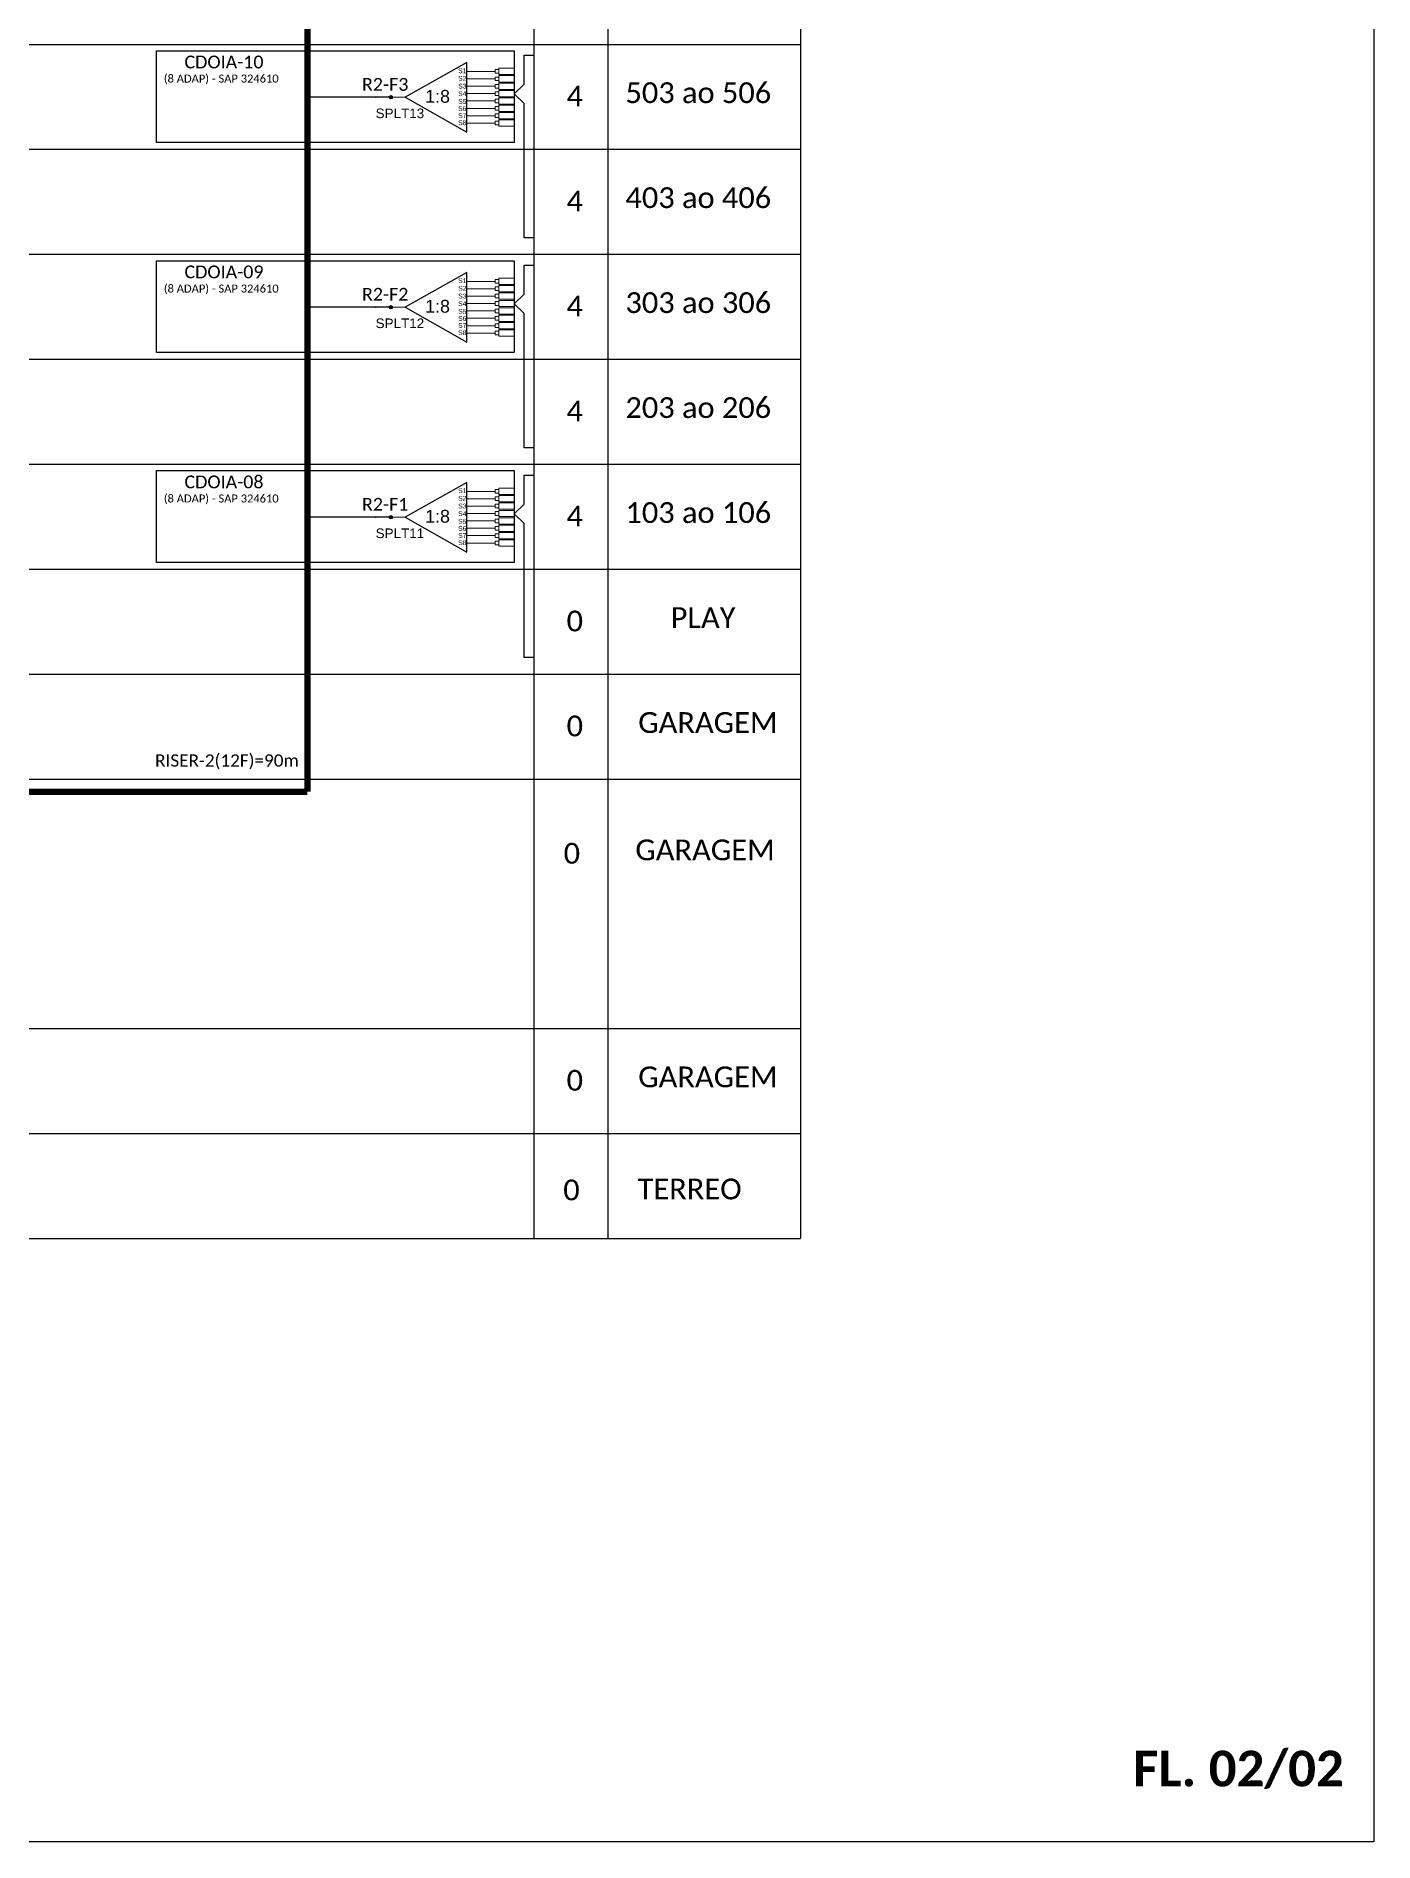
# Model space of a CAD drawing. Header units: millimetres. Extents: x 5083 to 6791, y 1460 to 2054.
# Drawn here: x 6582.2 to 6790.9, y 1460.3 to 1742 of the extents above; entities that cross this region are included whole.
import ezdxf
from ezdxf.enums import TextEntityAlignment as Align

# ---------------------------------------------------------------- set-up
doc = ezdxf.new("R2010")
doc.units = ezdxf.units.MM
doc.styles.add('ARIAL', font='arial.ttf')
doc.styles.add('WMF-Calibri0', font='calibri.ttf')
doc.styles.add('WMF-Calibri1', font='calibrib.ttf')

# ---------------------------------------------------------------- blocks, each defined once
blk = doc.blocks.new('SPLITTER_')
blk.add_point((0, 0))
at = {"style": 'ARIAL', "flags": 4}
blk.add_attdef('SPLT', (0, -3.26), '', height=1.5, dxfattribs=at)
blk = doc.blocks.new('SPLT_1-8_SC-APC')
at = {"color": 1}
blk.add_lwpolyline([(-7.37, -2.1), (-17.04, -7.55), (-7.37, -13), (-7.37, -2.1)], dxfattribs=at)
at = {"color": 3, "lineweight": 0}
for points in [[(-2.99, -3.51), (-7.37, -3.51)], [(-7.37, -4.66), (-2.99, -4.66)], [(-2.41, -3.02), (-2.41, -4)], [(-2.41, -3.02), (0, -3.02)], [(-2.41, -4), (0, -4)], [(-2.41, -4.17), (-2.41, -5.16)], [(-2.41, -4.17), (0, -4.17)], [(-2.41, -5.16), (0, -5.16)], [(-2.41, -5.32), (-2.41, -6.31)], [(-2.41, -5.32), (0, -5.32)], [(-7.37, -5.82), (-2.99, -5.82)], [(-7.37, -6.97), (-2.99, -6.97)], [(-7.37, -8.12), (-2.99, -8.12)], [(-2.41, -6.31), (0, -6.31)], [(-2.41, -6.48), (-2.41, -7.46)], [(-2.41, -6.48), (0, -6.48)], [(-2.41, -7.46), (0, -7.46)], [(-2.41, -7.63), (-2.41, -8.62)], [(-2.41, -7.63), (0, -7.63)], [(-7.37, -9.28), (-2.99, -9.28)], [(-7.37, -10.43), (-2.99, -10.43)], [(-2.41, -8.62), (0, -8.62)], [(-2.41, -8.78), (-2.41, -9.77)], [(-2.41, -8.78), (0, -8.78)], [(-2.41, -9.77), (0, -9.77)], [(-2.41, -9.94), (-2.41, -10.92)], [(-2.41, -9.94), (0, -9.94)], [(-2.41, -10.92), (0, -10.92)], [(-2.41, -11.09), (-2.41, -12.08)], [(-2.41, -11.09), (0, -11.09)], [(-7.37, -11.58), (-2.99, -11.58)], [(-2.41, -12.08), (0, -12.08)]]:
    blk.add_lwpolyline(points, dxfattribs=at)
for points in [[(-2.99, -3.22), (-2.41, -3.22), (-2.41, -3.8), (-2.99, -3.8)], [(-2.99, -4.38), (-2.41, -4.38), (-2.41, -4.95), (-2.99, -4.95)], [(-2.99, -5.53), (-2.41, -5.53), (-2.41, -6.1), (-2.99, -6.1)], [(-2.99, -6.68), (-2.41, -6.68), (-2.41, -7.26), (-2.99, -7.26)], [(-2.99, -7.84), (-2.41, -7.84), (-2.41, -8.41), (-2.99, -8.41)], [(-2.99, -8.99), (-2.41, -8.99), (-2.41, -9.56), (-2.99, -9.56)], [(-2.99, -10.14), (-2.41, -10.14), (-2.41, -10.72), (-2.99, -10.72)], [(-2.99, -11.3), (-2.41, -11.3), (-2.41, -11.87), (-2.99, -11.87)]]:
    blk.add_lwpolyline(points, close=True, dxfattribs=at)
at = {"color": 1, "lineweight": 0}
blk.add_lwpolyline([(-17.04, -7.55), (-19.26, -7.55)], dxfattribs=at)
at = {"color": 1, "style": 'ARIAL'}
for s, height, p in [('S1', 0.75, (-8.74, -3.78)), ('S2', 0.75, (-8.74, -4.97)), ('S3', 0.75, (-8.74, -6.18)), ('1:8', 2, (-13.91, -8.4)), ('S4', 0.75, (-8.74, -7.36)), ('S5', 0.75, (-8.74, -8.57)), ('S6', 0.75, (-8.74, -9.69)), ('S7', 0.75, (-8.74, -10.78)), ('S8', 0.75, (-8.74, -11.9))]:
    blk.add_text(s, height=height, dxfattribs=at).set_placement(p)

msp = doc.modelspace()

# ---------------------------------------------------------------- hatches: boundary and pattern name
h = msp.add_hatch(color=3)
h.dxf.hatch_style = 1
edge = h.paths.add_edge_path()
edge.add_arc((6637.55, 1732.43), 0.256, 0, 360)
h = msp.add_hatch(color=3)
h.dxf.hatch_style = 1
edge = h.paths.add_edge_path()
edge.add_arc((6637.55, 1699.68), 0.256, 0, 360)
h = msp.add_hatch(color=3)
h.dxf.hatch_style = 1
edge = h.paths.add_edge_path()
edge.add_arc((6637.55, 1666.94), 0.256, 0, 360)

# ---------------------------------------------------------------- linework, layer by layer
at = {"color": 7}
msp.add_lwpolyline([(5949.87, 2054.34), (6790.87, 2054.34), (6790.87, 1460.34), (5949.87, 1460.34)], close=True, dxfattribs=at)
for points in [[(6659.86, 1890.71), (6659.86, 1554.45)], [(6701.45, 1890.71), (6701.45, 1554.45)], [(6671.43, 1554.45), (6671.43, 1882.49)], [(6424.12, 1740.68), (6701.45, 1740.68)], [(6424.12, 1724.31), (6701.45, 1724.31)], [(6424.12, 1707.94), (6701.45, 1707.94)], [(6424.12, 1691.57), (6701.45, 1691.57)], [(6424.12, 1675.2), (6701.45, 1675.2)], [(6424.12, 1658.82), (6701.45, 1658.82)], [(6424.12, 1642.45), (6701.45, 1642.45)], [(6424.12, 1626.08), (6701.45, 1626.08)], [(6424.12, 1587.19), (6701.45, 1587.19)], [(6424.12, 1570.82), (6701.45, 1570.82)], [(6424.12, 1554.45), (6701.45, 1554.45)]]:
    msp.add_lwpolyline(points)
at = {"color": 6, "const_width": 1}
for points in [[(6624.54, 1863.4), (6624.54, 1624.12)], [(6547.81, 1617.96), (6547.81, 1624.12), (6624.54, 1624.12)]]:
    msp.add_lwpolyline(points, dxfattribs=at)
at = {"color": 1}
for points in [[(6601.01, 1739.68), (6656.78, 1739.68), (6656.78, 1725.35), (6601.01, 1725.35)], [(6601.01, 1706.94), (6656.78, 1706.94), (6656.78, 1692.61), (6601.01, 1692.61)], [(6601.01, 1674.2), (6656.78, 1674.2), (6656.78, 1659.86), (6601.01, 1659.86)]]:
    msp.add_lwpolyline(points, close=True, dxfattribs=at)
at = {"color": 3}
for points in [[(6658.35, 1738.97), (6659.86, 1738.97)], [(6658.35, 1734.46), (6658.35, 1738.97)], [(6659.86, 1710.53), (6658.35, 1710.53), (6658.35, 1731.45), (6656.78, 1732.96), (6658.35, 1734.46)], [(6658.35, 1706.23), (6659.86, 1706.23)], [(6658.35, 1701.72), (6658.35, 1706.23)], [(6659.86, 1677.78), (6658.35, 1677.78), (6658.35, 1698.7), (6656.78, 1700.21), (6658.35, 1701.72)], [(6658.35, 1673.48), (6659.86, 1673.48)], [(6658.35, 1668.98), (6658.35, 1673.48)], [(6659.86, 1645.04), (6658.35, 1645.04), (6658.35, 1665.96), (6656.78, 1667.47), (6658.35, 1668.98)]]:
    msp.add_lwpolyline(points, dxfattribs=at)
at = {"color": 6}
for points in [[(6637.55, 1732.43), (6624.54, 1732.43)], [(6637.55, 1699.68), (6624.54, 1699.68)], [(6637.55, 1666.94), (6624.54, 1666.94)]]:
    msp.add_lwpolyline(points, dxfattribs=at)
at = {"color": 3}
for centre in [(6637.55, 1732.43), (6637.55, 1699.68), (6637.55, 1666.94)]:
    msp.add_circle(centre, 0.256, dxfattribs=at)

# ---------------------------------------------------------------- block references
at = {"color": 3, "xscale": 0.9984250288925977, "yscale": 0.9984250288925977, "zscale": 0.9984250288925512}
for p in [(6656.78, 1739.96), (6656.78, 1707.22), (6656.78, 1674.47)]:
    msp.add_blockref('SPLT_1-8_SC-APC', p, dxfattribs=at)
ref = msp.add_blockref('SPLITTER_', (6635.18, 1732.43), dxfattribs=dict(xscale=0.9984250288925977, yscale=0.9984250288925977, zscale=0.9984250288925512))
ref.add_attrib('SPLT', 'SPLT13', (6635.18, 1729.17), dxfattribs={"height": 1.498, "style": 'ARIAL'})
ref = msp.add_blockref('SPLITTER_', (6635.18, 1699.68), dxfattribs=dict(xscale=0.9984250288925977, yscale=0.9984250288925977, zscale=0.9984250288925512))
ref.add_attrib('SPLT', 'SPLT12', (6635.18, 1696.43), dxfattribs={"height": 1.498, "style": 'ARIAL'})
ref = msp.add_blockref('SPLITTER_', (6635.18, 1666.94), dxfattribs=dict(xscale=0.9984250288925977, yscale=0.9984250288925977, zscale=0.9984250288925512))
ref.add_attrib('SPLT', 'SPLT11', (6635.18, 1663.68), dxfattribs={"height": 1.498, "style": 'ARIAL'})

# ---------------------------------------------------------------- texts
at = {"color": 1, "style": 'WMF-Calibri0'}
for s, p in [('CDOIA-10', (6605.36, 1736.93)), ('CDOIA-09', (6605.36, 1704.19)), ('CDOIA-08', (6605.36, 1671.44))]:
    msp.add_text(s, height=1.996, dxfattribs=at).set_placement(p)
for p in [(6611.09, 1734.72), (6611.09, 1701.97), (6611.09, 1669.23)]:
    msp.add_text('(8 ADAP) - SAP 324610', height=1.2477, dxfattribs=at).set_placement(p, align=Align.CENTER)
at = {"color": 6, "style": 'WMF-Calibri0'}
for s, height, p in [('R2-F3', 1.997, (6633.05, 1733.44)), ('R2-F2', 1.997, (6633.05, 1700.7)), ('R2-F1', 1.997, (6633.05, 1667.95)), ('RISER-2(12F)=90m', 1.92, (6600.78, 1628.03))]:
    msp.add_text(s, height=height, dxfattribs=at).set_placement(p)
at = {"color": 7}
for s, height, style, p in [('503 ao 506', 3.24, 'WMF-Calibri0', (6674.14, 1731.52)), ('403 ao 406', 3.24, 'WMF-Calibri0', (6674.14, 1715.15)), ('303 ao 306', 3.24, 'WMF-Calibri0', (6674.14, 1698.78)), ('203 ao 206', 3.24, 'WMF-Calibri0', (6674.14, 1682.41)), ('103 ao 106', 3.24, 'WMF-Calibri0', (6674.14, 1666.04)), ('PLAY', 3.24, 'WMF-Calibri0', (6681.19, 1649.66)), ('GARAGEM', 3.24, 'WMF-Calibri0', (6676.13, 1633.29)), ('GARAGEM', 3.24, 'WMF-Calibri0', (6675.68, 1613.43)), ('GARAGEM', 3.24, 'WMF-Calibri0', (6676.13, 1578.03)), ('TERREO', 3.24, 'WMF-Calibri0', (6676.04, 1560.55)), ('FL. 02/02', 5.565, 'WMF-Calibri1', (6753.31, 1469))]:
    msp.add_text(s, height=height, dxfattribs=dict(at, style=style)).set_placement(p)
at = {"color": 7, "style": 'WMF-Calibri0', "flags": 4}
for tag, p in [('4', (6666.24, 1732.61)), ('4', (6666.24, 1716.24)), ('4', (6666.24, 1699.87)), ('4', (6666.24, 1683.5)), ('4', (6666.24, 1667.12)), ('0', (6666.24, 1650.75)), ('0', (6666.24, 1634.38)), ('0', (6665.78, 1614.52)), ('0', (6666.24, 1579.12)), ('0', (6665.72, 1562.02))]:
    msp.add_attdef(tag, text='XX', height=3.24, dxfattribs=at).set_placement(p, align=Align.MIDDLE_CENTER)

doc.saveas('drawing.dxf')
